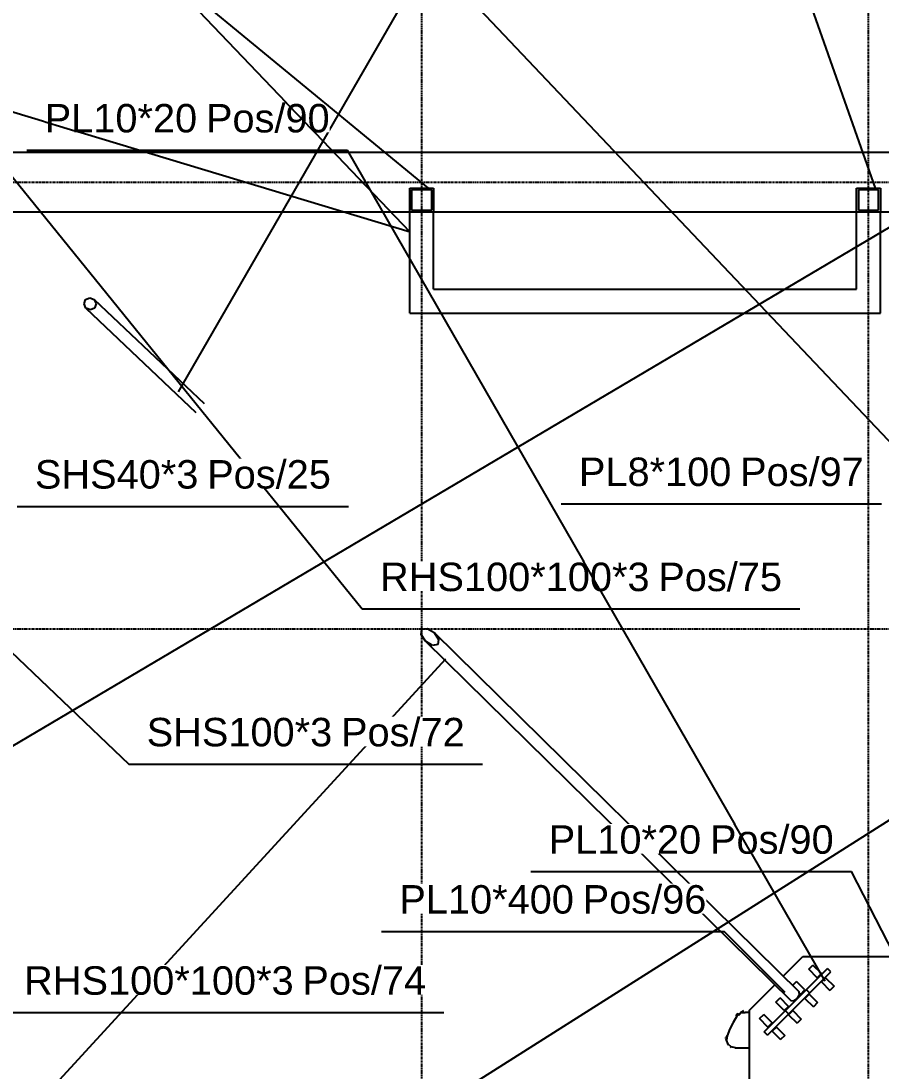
# Model space of a CAD drawing. Header units: millimetres. Extents: x -57554 to 16546, y 2142 to 98430.
# Drawn here: x -1857 to -414, y 20326 to 22088 of the extents above; entities that cross this region are included whole.
import ezdxf

# ---------------------------------------------------------------- set-up
doc = ezdxf.new("R2010")
doc.units = ezdxf.units.MM
doc.linetypes.add('DXK_LINE_DOT3', pattern=[5.9187, 2.979, -0.9799, 0.9799, -0.9799])
doc.layers.add('S-Z2-A_TEXTUAL_ANNOTATION', color=7, linetype='Continuous')
doc.styles.add('Arial', font='ARIAL.TTF', dxfattribs={"height": 0.2})

msp = doc.modelspace()

# ---------------------------------------------------------------- linework, layer by layer
at = {"color": 1, "linetype": 'DXK_LINE_DOT3'}
for p, q in [((-1184.8, 13818), (-1184.8, 26818)), ((-434.8, 13818), (-434.8, 26818)), ((-6934.8, 21818), (15065.2, 21818)), ((-6934.8, 21068), (15065.2, 21068))]:
    msp.add_line(p, q, dxfattribs=at)
at = {"color": 2, "linetype": 'Continuous'}
for p, q in [((-1884.8, 21868), (1015.2, 21868)), ((-1204.8, 21768), (-1204.8, 21808)), ((-1204.8, 21808), (-1164.8, 21808)), ((-1167.8, 21805), (-1201.8, 21805)), ((-1201.8, 21805), (-1201.8, 21771)), ((-1167.8, 21771), (-1167.8, 21805)), ((-1164.8, 21808), (-1164.8, 21768)), ((-454.8, 21768), (-454.8, 21808)), ((-454.8, 21808), (-414.8, 21808)), ((-417.8, 21805), (-451.8, 21805)), ((-451.8, 21805), (-451.8, 21771)), ((-417.8, 21771), (-417.8, 21805)), ((-414.8, 21808), (-414.8, 21768)), ((-1884.8, 21768), (-1204.8, 21768)), ((-1204.8, 21768), (-1164.8, 21768)), ((-1204.8, 21598), (-1204.8, 21768)), ((-1201.8, 21771), (-1167.8, 21771)), ((-1164.8, 21768), (-454.8, 21768)), ((-1164.8, 21638), (-1164.8, 21768)), ((-454.8, 21638), (-454.8, 21768)), ((-454.8, 21768), (-414.8, 21768)), ((-451.8, 21771), (-417.8, 21771)), ((-414.8, 21768), (1015.2, 21768)), ((-414.8, 21598), (-414.8, 21768)), ((-1748.9, 21620.7), (-1741.8, 21623.7)), ((-1741.8, 21623.7), (-1734.5, 21620.8)), ((-1164.8, 21638), (-454.8, 21638)), ((-1751.5, 21613.4), (-1748.9, 21620.7)), ((-1748.3, 21606.3), (-1751.5, 21613.4)), ((-1748.3, 21606.3), (-1563.8, 21431.5)), ((-1740.9, 21603.4), (-1748.3, 21606.3)), ((-1733.9, 21606.5), (-1740.9, 21603.4)), ((-1734.5, 21620.8), (-1550, 21446.1)), ((-1734.5, 21620.8), (-1731.2, 21613.7)), ((-1731.2, 21613.7), (-1733.9, 21606.5)), ((-1204.8, 21598), (-414.8, 21598)), ((-1185.5, 21058.9), (-1184.4, 21067.8)), ((-1178.2, 21047.6), (-1185.5, 21058.9)), ((-1184.4, 21067.8), (-1175.6, 21069)), ((-1175.6, 21069), (-1164.1, 21061.9)), ((-1164.1, 21061.9), (-551.1, 20458.7)), ((-1164.1, 21061.9), (-1156.8, 21050.5)), ((-1178.2, 21047.6), (-565.2, 20444.4)), ((-1166.7, 21040.5), (-1178.2, 21047.6)), ((-1157.9, 21041.7), (-1166.7, 21040.5)), ((-1156.8, 21050.5), (-1157.9, 21041.7)), ((-577.9, 20485), (-544.8, 20518)), ((-544.8, 20518), (-324.8, 20518)), ((-610, 20392.1), (-503.9, 20498.2)), ((-535.1, 20496.8), (-528, 20503.8)), ((-520.9, 20482.6), (-535.1, 20496.8)), ((-513.8, 20489.7), (-528, 20503.8)), ((-498.3, 20492.5), (-503.9, 20498.2)), ((-604.3, 20386.5), (-498.3, 20492.5)), ((-520.9, 20482.6), (-513.8, 20489.7)), ((-506.8, 20482.6), (-513.8, 20475.6)), ((-506.8, 20482.6), (-492.6, 20468.5)), ((-634.8, 20428), (-592, 20470.9)), ((-562.2, 20469.6), (-555.6, 20476.3)), ((-541.4, 20462.1), (-555.6, 20476.3)), ((-548.5, 20455.1), (-541.4, 20462.1)), ((-533.6, 20457.2), (-539.3, 20462.8)), ((-513.8, 20475.6), (-499.7, 20461.4)), ((-492.6, 20468.5), (-499.7, 20461.4)), ((-590.2, 20441.6), (-583.1, 20448.7)), ((-576.1, 20427.5), (-590.2, 20441.6)), ((-569, 20434.5), (-583.1, 20448.7)), ((-565.2, 20444.4), (-560.4, 20443.9)), ((-560.4, 20443.9), (-554.3, 20447.8)), ((-554.3, 20447.8), (-550.5, 20454)), ((-550.5, 20454), (-551.1, 20458.7)), ((-548.5, 20455.1), (-551, 20457.5)), ((-534.3, 20455.1), (-541.4, 20448)), ((-541.4, 20448), (-527.3, 20433.8)), ((-534.3, 20455.1), (-520.2, 20440.9)), ((-648.8, 20424.3), (-649.5, 20423.7)), ((-649.5, 20423.7), (-649.1, 20424)), ((-649.1, 20424), (-643.9, 20427.8)), ((-649.1, 20424), (-646, 20426.4)), ((-649.1, 20424), (-634.8, 20425.1)), ((-634.8, 20425), (-649.1, 20424)), ((-648.4, 20424.6), (-649.1, 20424)), ((-648.8, 20424.3), (-648.4, 20424.6)), ((-648.6, 20425.3), (-647.1, 20425.6)), ((-647.1, 20425.6), (-648.4, 20424.6)), ((-645.5, 20426.8), (-647.1, 20425.6)), ((-634.8, 20208), (-634.8, 20428)), ((-576.1, 20427.5), (-569, 20434.5)), ((-569, 20421.8), (-574.6, 20427.5)), ((-561.9, 20427.5), (-569, 20420.4)), ((-561.9, 20427.5), (-547.8, 20413.3)), ((-520.2, 20440.9), (-527.3, 20433.8)), ((-661.8, 20407.7), (-667.3, 20396.6)), ((-655.6, 20418.4), (-661.8, 20407.7)), ((-656.9, 20418.5), (-654.5, 20421.8)), ((-656.9, 20418.5), (-656.3, 20419.6)), ((-654.5, 20421.8), (-656.3, 20419.6)), ((-654.8, 20420.8), (-656.1, 20419.3)), ((-655.6, 20418.4), (-654.3, 20419.9)), ((-655.1, 20420.4), (-654.5, 20421.8)), ((-655.1, 20420.4), (-654.8, 20420.8)), ((-654.8, 20420.8), (-653, 20421.8)), ((-654.3, 20419.9), (-654.8, 20420.8)), ((-654.5, 20421.8), (-653.4, 20423.4)), ((-652.5, 20420.9), (-654.3, 20419.9)), ((-653, 20421.8), (-651, 20422.2)), ((-652.5, 20420.9), (-653, 20421.8)), ((-652.5, 20420.9), (-650.6, 20421.2)), ((-651, 20422.2), (-651.1, 20422.1)), ((-651.1, 20422.1), (-650.9, 20421.8)), ((-650.7, 20422.5), (-651, 20422.2)), ((-650.9, 20421.8), (-650.7, 20421.5)), ((-650.7, 20422.5), (-650.2, 20423)), ((-650.5, 20422.8), (-650.7, 20422.5)), ((-650.7, 20421.5), (-650.6, 20421.2)), ((-650.2, 20423), (-650.5, 20422.8)), ((-649.5, 20423.7), (-650.2, 20423)), ((-617.8, 20414), (-610.7, 20421.1)), ((-603.6, 20399.9), (-617.8, 20414)), ((-596.6, 20407), (-610.7, 20421.1)), ((-603.6, 20399.9), (-596.6, 20407)), ((-569, 20420.4), (-554.8, 20406.3)), ((-547.8, 20413.3), (-554.8, 20406.3)), ((-667.3, 20396.6), (-672.1, 20385.2)), ((-604.3, 20386.5), (-610, 20392.1)), ((-589.5, 20399.9), (-596.6, 20392.8)), ((-596.6, 20392.8), (-582.4, 20378.7)), ((-589.5, 20399.9), (-575.4, 20385.8)), ((-674.9, 20380.9), (-674.1, 20381.6)), ((-673, 20378), (-674.7, 20377.1)), ((-674.1, 20381.6), (-673.1, 20382.3)), ((-673.1, 20382.3), (-672.1, 20385.2)), ((-672.9, 20378.4), (-673.1, 20382.3)), ((-672.1, 20385.2), (-673, 20378)), ((-670.4, 20371.3), (-673, 20378)), ((-670.4, 20371.3), (-672.1, 20370.1)), ((-665.1, 20366.6), (-670.4, 20371.3)), ((-575.4, 20385.8), (-582.4, 20378.7)), ((-666.5, 20365.3), (-665.1, 20366.6)), ((-658.1, 20364.9), (-665.1, 20366.6)), ((-659, 20364.2), (-659.8, 20363.7)), ((-658.1, 20364.9), (-659, 20364.2)), ((-658.1, 20364.9), (-634.8, 20364.9))]:
    msp.add_line(p, q, dxfattribs=at)
at = {"layer": 'S-Z2-A_TEXTUAL_ANNOTATION'}
for p, q in [((-3537.4, 22618.3), (-1676.4, 20841)), ((-1593.2, 21465.7), (-1118.2, 22288.4)), ((-423.1, 21807.5), (-561.1, 22200.4)), ((-1847.6, 21871.3), (-1309.4, 21871.3)), ((-1905.1, 21867.5), (-1284.7, 21101.5)), ((-1864, 21273.6), (-1307.4, 21273.6)), ((-950.9, 21277.9), (-412.8, 21277.9)), ((-1284.7, 21101.5), (-550.2, 21101.5)), ((-1144.7, 21017.3), (-2382.1, 19669.8)), ((-1676.4, 20841), (-1082.7, 20841)), ((-1001.6, 20660.7), (-463.5, 20660.7)), ((-366.4, 20471.9), (-463.5, 20660.7)), ((-1252.3, 20560.3), (-677.1, 20560.3)), ((-574.7, 20457.8), (-677.1, 20560.3)), ((-1882.1, 20424.1), (-1147.7, 20424.1))]:
    msp.add_line(p, q, dxfattribs=at)

# ---------------------------------------------------------------- wipeouts: each hides what was drawn before it
msp.add_wipeout([(-580.2, 21131.5), (-580.2, 21181.5), (-787.7, 21181.5), (-787.7, 21131.5)]).dxf.layer = 'S-Z2-A_TEXTUAL_ANNOTATION'

# ---------------------------------------------------------------- next in the draw order: texts
at = {"layer": 'S-Z2-A_TEXTUAL_ANNOTATION', "style": 'Arial'}
msp.add_text('Pos/75', height=47.75, dxfattribs=at).set_placement((-787.7, 21131.5))

# ---------------------------------------------------------------- next in the draw order: wipeouts: each hides what was drawn before it
for points in [[(-802.7, 21131.5), (-802.7, 21181.5), (-1254.7, 21181.5), (-1254.7, 21131.5)], [(-1335.2, 20871), (-1335.2, 20921), (-1646.4, 20921), (-1646.4, 20871)], [(-1112.7, 20871), (-1112.7, 20921), (-1320.2, 20921), (-1320.2, 20871)]]:
    msp.add_wipeout(points).dxf.layer = 'S-Z2-A_TEXTUAL_ANNOTATION'

# ---------------------------------------------------------------- next in the draw order: linework, layer by layer
at = {"layer": 'S-Z2-A_TEXTUAL_ANNOTATION'}
msp.add_line((2264.9, 23318.5), (-5485.8, 18733.5), dxfattribs=at)

# ---------------------------------------------------------------- next in the draw order: texts
at = {"layer": 'S-Z2-A_TEXTUAL_ANNOTATION', "style": 'Arial'}
for s, height, p in [('RHS100*100*3', 47.754, (-1254.7, 21131.5)), ('SHS100*3', 47.75, (-1646.4, 20871)), ('Pos/72', 47.75, (-1320.2, 20871))]:
    msp.add_text(s, height=height, dxfattribs=at).set_placement(p)

# ---------------------------------------------------------------- next in the draw order: wipeouts: each hides what was drawn before it
for points in [[(-1561.9, 21901.3), (-1561.9, 21951.3), (-1817.6, 21951.3), (-1817.6, 21901.3)], [(-1339.4, 21901.3), (-1339.4, 21951.3), (-1546.9, 21951.3), (-1546.9, 21901.3)], [(-715.9, 20690.7), (-715.9, 20740.7), (-971.6, 20740.7), (-971.6, 20690.7)], [(-493.5, 20690.7), (-493.5, 20740.7), (-700.9, 20740.7), (-700.9, 20690.7)], [(-929.6, 20590.3), (-929.6, 20640.3), (-1222.3, 20640.3), (-1222.3, 20590.3)], [(-707.1, 20590.3), (-707.1, 20640.3), (-914.6, 20640.3), (-914.6, 20590.3)], [(-1400.1, 20454.1), (-1400.1, 20504.1), (-1852.1, 20504.1), (-1852.1, 20454.1)]]:
    msp.add_wipeout(points).dxf.layer = 'S-Z2-A_TEXTUAL_ANNOTATION'

# ---------------------------------------------------------------- next in the draw order: linework, layer by layer
at = {"layer": 'S-Z2-A_TEXTUAL_ANNOTATION'}
for p, q in [((-2235.1, 23318.5), (263.9, 20682.6)), ((-1204.4, 21733.7), (-1994.5, 22561.4)), ((-1173.1, 21807.5), (-1990.9, 22481.1)), ((-1204.4, 21733.7), (-2044.3, 21987.4)), ((-507.8, 20476.6), (-1309.4, 21871.3))]:
    msp.add_line(p, q, dxfattribs=at)

# ---------------------------------------------------------------- next in the draw order: texts
at = {"layer": 'S-Z2-A_TEXTUAL_ANNOTATION', "style": 'Arial'}
for s, height, p in [('PL10*20', 47.75, (-1817.6, 21901.3)), ('Pos/90', 47.75, (-1546.9, 21901.3)), ('PL10*20', 47.75, (-971.6, 20690.7)), ('Pos/90', 47.75, (-700.9, 20690.7)), ('PL10*400', 47.75, (-1222.3, 20590.3)), ('Pos/96', 47.75, (-914.6, 20590.3)), ('RHS100*100*3', 47.754, (-1852.1, 20454.1))]:
    msp.add_text(s, height=height, dxfattribs=at).set_placement(p)

# ---------------------------------------------------------------- next in the draw order: wipeouts: each hides what was drawn before it
for points in [[(-1559.8, 21303.6), (-1559.8, 21353.6), (-1834, 21353.6), (-1834, 21303.6)], [(-1337.4, 21303.6), (-1337.4, 21353.6), (-1544.8, 21353.6), (-1544.8, 21303.6)], [(-665.3, 21307.9), (-665.3, 21357.9), (-920.9, 21357.9), (-920.9, 21307.9)], [(-442.8, 21307.9), (-442.8, 21357.9), (-650.3, 21357.9), (-650.3, 21307.9)], [(-1177.7, 20454.1), (-1177.7, 20504.1), (-1385.1, 20504.1), (-1385.1, 20454.1)]]:
    msp.add_wipeout(points).dxf.layer = 'S-Z2-A_TEXTUAL_ANNOTATION'

# ---------------------------------------------------------------- next in the draw order: linework, layer by layer
at = {"layer": 'S-Z2-A_TEXTUAL_ANNOTATION'}
msp.add_line((698.8, 21442), (-1293, 20182), dxfattribs=at)

# ---------------------------------------------------------------- next in the draw order: texts
at = {"layer": 'S-Z2-A_TEXTUAL_ANNOTATION', "style": 'Arial'}
for s, p in [('Pos/97', (-650.3, 21307.9)), ('SHS40*3', (-1834, 21303.6)), ('Pos/25', (-1544.8, 21303.6)), ('PL8*100', (-920.9, 21307.9)), ('Pos/74', (-1385.1, 20454.1))]:
    msp.add_text(s, height=47.75, dxfattribs=at).set_placement(p)

doc.saveas('drawing.dxf')
